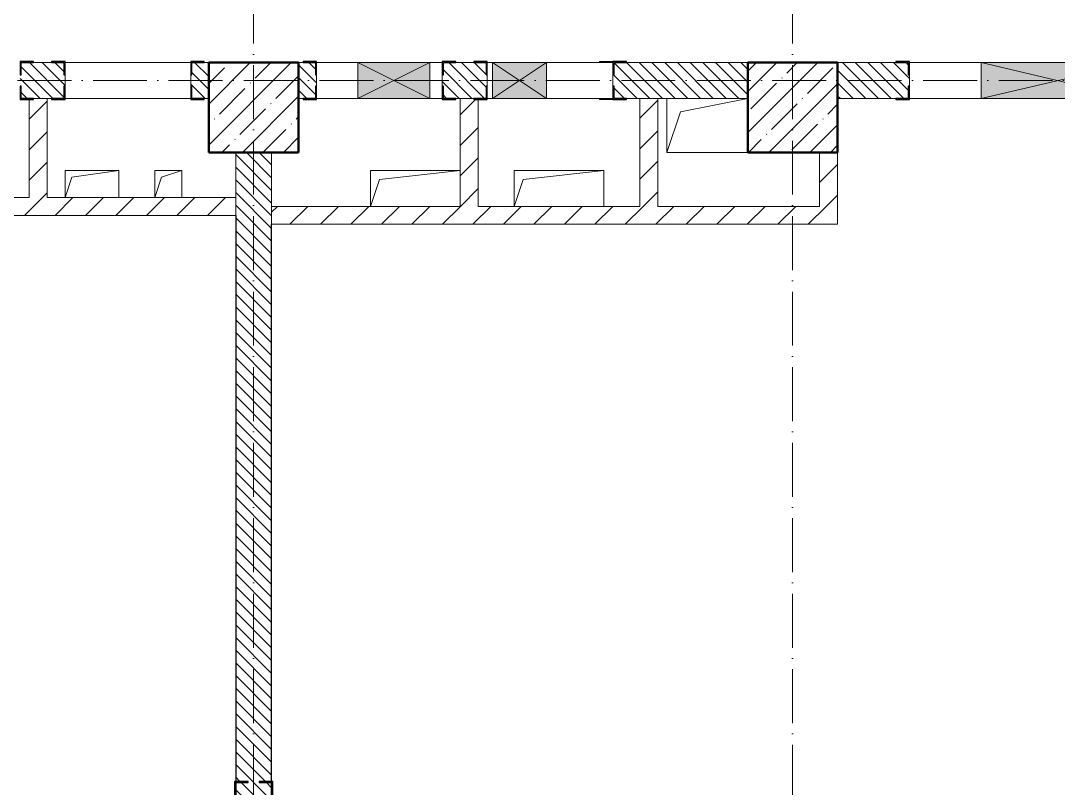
# Model space of a CAD drawing. Header units: millimetres. Extents: x -12989 to 629078, y -109036 to 555275.
# Drawn here: x 542221 to 547996, y 149928 to 154198 of the extents above; entities that cross this region are included whole.
import ezdxf

# ---------------------------------------------------------------- set-up
doc = ezdxf.new("R2010")
doc.units = ezdxf.units.MM
doc.linetypes.add('50_200_ШТРИХ_1Т_ш5_п1_п1_', pattern=[700, 500, -100, 0, -100])
for name, color, linetype, lineweight in [('A-DETL-GENF-OTLN', 7, 'Continuous', 9), ('A-FLOR-____-OTLN', 7, 'Continuous', 9), ('A-GENM-____-MCUT', 7, 'Continuous', 25), ('A-GENM-____-OTLN', 7, 'Continuous', 9), ('A-GENM-____-OTLN-1', 7, 'Continuous', 25), ('A-GLAZ-____-OTLN', 7, 'Continuous', 9), ('A-WALL-____-MCUT', 7, 'Continuous', 13), ('A-WALL-____-PATT-1', 7, 'Continuous', 9), ('A-WALL-FNSH-MCUT-1', 7, 'Continuous', 9), ('I-WALL-____-OTLN', 7, 'Continuous', 9), ('S-COLS-____-MCUT', 7, 'Continuous', 50), ('S-COLS-____-OTLN', 7, 'Continuous', 9), ('S-GRID-____-OTLN-1', 7, '50_200_ШТРИХ_1Т_ш5_п1_п1_', 9)]:
    doc.layers.add(name, color=color, linetype=linetype, lineweight=lineweight)
pattern_1 = [(135, (516567.8, 90784.41), (-35.35534, -35.35534), [])]
pattern_2 = [(45, (516567.8, 90784.41), (-84.85281, 84.85281), [])]

# ---------------------------------------------------------------- blocks, each defined once
blk = doc.blocks.new('BSC_Колонна _Прямоугольная - 500х500-V12-АР1_План отверстий 2 этажа в осях 1-64_Ю-ЯЯ')
at = {"layer": 'S-COLS-____-OTLN'}
h = blk.add_hatch(dxfattribs=at)
h.set_pattern_fill('FP_21', color=256, style=0, pattern_type=2)
h.set_pattern_definition([(45, (-26950, -62931.04), (-114.04925, 114.04925), []), (45, (-26835.95, -62931.04), (-114.04925, 114.04925), [201.613, -40.323, 3.353, -36.97])])
h.paths.add_polyline_path([(-250, -250), (250, -250), (250, 250), (-250, 250)], flags=0)
at = {"layer": 'S-COLS-____-MCUT'}
for p, q in [((250, 250), (-250, 250)), ((-250, 250), (-250, -250)), ((250, -250), (250, 250)), ((-250, -250), (250, -250))]:
    blk.add_line(p, q, dxfattribs=at)
blk = doc.blocks.new('BSC_Колонна _Прямоугольная - 500х500-V48-АР1_План отверстий 2 этажа в осях 1-64_Ю-ЯЯ')
at = {"layer": 'S-COLS-____-OTLN'}
h = blk.add_hatch(dxfattribs=at)
h.set_pattern_fill('FP_58', color=256, style=0, pattern_type=2)
h.set_pattern_definition([(45, (-29950, -62931.04), (-114.04925, 114.04925), []), (45, (-29835.95, -62931.04), (-114.04925, 114.04925), [201.613, -40.323, 3.353, -36.97])])
h.paths.add_polyline_path([(-250, -250), (250, -250), (250, 250), (-250, 250)], flags=0)
at = {"layer": 'S-COLS-____-MCUT'}
for p, q in [((250, 250), (-250, 250)), ((-250, 250), (-250, -250)), ((250, -250), (250, 250)), ((-250, -250), (250, -250))]:
    blk.add_line(p, q, dxfattribs=at)
blk = doc.blocks.new('Фахверк_СКБ_Уголок - 200_3960-28268576-АР1_План отверстий 2 этажа в осях 1-64_Ю-ЯЯ')
at = {"layer": 'A-GENM-____-MCUT'}
for p, q in [((200, 156), (125, 156)), ((125, 156), (125, 81)), ((131, 81), (131, 150)), ((131, 150), (200, 150)), ((200, 150), (200, 156)), ((125, 81), (131, 81)), ((131, 19), (125, 19)), ((125, 19), (125, -56)), ((131, -50), (131, 19)), ((125, -56), (200, -56)), ((200, -50), (131, -50)), ((200, -56), (200, -50))]:
    blk.add_line(p, q, dxfattribs=at)
blk = doc.blocks.new('Фахверк_СКБ_Уголок - 200_3960_зеркало-28268689-АР1_План отверстий 2 этажа в осях 1-64_Ю-ЯЯ')
at = {"layer": 'A-GENM-____-MCUT'}
for p, q in [((200, 156), (125, 156)), ((125, 156), (125, 81)), ((131, 81), (131, 150)), ((131, 150), (200, 150)), ((200, 150), (200, 156)), ((125, 81), (131, 81)), ((131, 19), (125, 19)), ((125, 19), (125, -56)), ((131, -50), (131, 19)), ((125, -56), (200, -56)), ((200, -50), (131, -50)), ((200, -56), (200, -50))]:
    blk.add_line(p, q, dxfattribs=at)
blk = doc.blocks.new('154_Стойка_СКБ_Уголок - СМ-2180_200-28268025-АР1_План отверстий 2 этажа в осях 1-64_Ю-ЯЯ')
at = {"layer": 'A-GENM-____-MCUT'}
for p, q in [((125, 156), (125, 81)), ((200, 156), (125, 156)), ((131, 81), (131, 150)), ((131, 150), (200, 150)), ((200, 150), (200, 156)), ((125, 81), (131, 81)), ((131, 19), (125, 19)), ((125, 19), (125, -56)), ((131, -50), (131, 19)), ((125, -56), (200, -56)), ((200, -50), (131, -50)), ((200, -56), (200, -50))]:
    blk.add_line(p, q, dxfattribs=at)
blk = doc.blocks.new('Стойка_Влож_Уголок_Опорный - Уголок-28213941-АР1_План отверстий 2 этажа в осях 1-64_Ю-ЯЯ')
at = {"layer": 'A-GENM-____-OTLN'}
for p, q in [((-212, -6), (-212, 0)), ((0, 0), (0, -6)), ((-212, -75), (-212, -6)), ((-212, -6), (-206, -6)), ((-6, -6), (0, -6)), ((0, -6), (0, -75)), ((-212, -75), (-206, -75)), ((-6, -75), (0, -75))]:
    blk.add_line(p, q, dxfattribs=at)
blk = doc.blocks.new('Фахверк_СКБ_Уголок - 200_3550-28267367-АР1_План отверстий 2 этажа в осях 1-64_Ю-ЯЯ')
at = {"layer": 'A-GENM-____-MCUT'}
for p, q in [((200, 156), (125, 156)), ((125, 156), (125, 81)), ((131, 81), (131, 150)), ((131, 150), (200, 150)), ((200, 150), (200, 156)), ((125, 81), (131, 81)), ((131, 19), (125, 19)), ((125, 19), (125, -56)), ((131, -50), (131, 19)), ((125, -56), (200, -56)), ((200, -50), (131, -50)), ((200, -56), (200, -50))]:
    blk.add_line(p, q, dxfattribs=at)
blk = doc.blocks.new('AR_Отверстие прямоугольное _в плите_ - AR_Отверстие прямоугольное _в плите_-30229432-АР1_План отверстий 2 этажа в осях 1-64_Ю-ЯЯ')
at = {"layer": 'A-GENM-____-OTLN'}
for p, q in [((250, 100), (-250, 100)), ((-250, 100), (-250, -100)), ((-200, 50), (250, 100)), ((-250, -100), (-200, 50))]:
    blk.add_line(p, q, dxfattribs=at)
blk = doc.blocks.new('AR_Отверстие прямоугольное _в плите_ - AR_Отверстие прямоугольное _в плите_-V152-АР1_План отверстий 2 этажа в осях 1-64_Ю-ЯЯ')
at = {"layer": 'A-GENM-____-OTLN'}
for p, q in [((250, 100), (-250, 100)), ((-250, 100), (-250, -100)), ((-200, 50), (250, 100)), ((250, -100), (250, 100)), ((-250, -100), (-200, 50))]:
    blk.add_line(p, q, dxfattribs=at)
blk = doc.blocks.new('AR_Отверстие прямоугольное _в плите_ - AR_Отверстие прямоугольное _в плите_-30229441-АР1_План отверстий 2 этажа в осях 1-64_Ю-ЯЯ')
at = {"layer": 'A-GENM-____-OTLN'}
for p, q in [((150, 75), (-150, 75)), ((-150, 75), (-150, -75)), ((-112.5, 37.5), (150, 75)), ((150, -75), (150, 75)), ((-150, -75), (-112.5, 37.5))]:
    blk.add_line(p, q, dxfattribs=at)
blk = doc.blocks.new('AR_Отверстие прямоугольное _в плите_ - AR_Отверстие прямоугольное _в плите_-30423627-АР1_План отверстий 2 этажа в осях 1-64_Ю-ЯЯ')
at = {"layer": 'A-GENM-____-OTLN'}
for p, q in [((75, 75), (-75, 75)), ((-75, 75), (-75, -75)), ((-37.5, 37.5), (75, 75)), ((75, -75), (75, 75)), ((-75, -75), (-37.5, 37.5))]:
    blk.add_line(p, q, dxfattribs=at)
blk = doc.blocks.new('AR_Отверстие прямоугольное _в плите_ - AR_Отверстие прямоугольное _в плите_-V195-АР1_План отверстий 2 этажа в осях 1-64_Ю-ЯЯ')
at = {"layer": 'A-GENM-____-OTLN'}
for p, q in [((-225, 150), (-225, -150)), ((-150, 75), (224.8, 150)), ((-225, -150), (-150, 75)), ((-225, -150), (224.8, -150))]:
    blk.add_line(p, q, dxfattribs=at)
blk = doc.blocks.new('AR_Отверстие прямоугольное _в стене_ - AR_Отверстие прямоугольное _в стене__ЭОМ-36405611-АР1_План отверстий 2 этажа в осях 1-64_Ю-ЯЯ')
at = {"layer": 'A-GLAZ-____-OTLN'}
blk.add_hatch(color=256, dxfattribs=at).paths.add_polyline_path([(200, 100), (-200, 100), (-200, -100), (200, -100)], flags=0)
at = {"layer": 'A-DETL-GENF-OTLN'}
for p, q in [((-200, -100), (-200, 100)), ((-200, 100), (200, 100)), ((200, 100), (-200, -100)), ((-200, 100), (200, -100)), ((200, 100), (-200, 100)), ((-200, 100), (-200, -100)), ((200, 100), (200, -100)), ((200, -100), (200, 100)), ((200, -100), (-200, -100)), ((-200, -100), (200, -100))]:
    blk.add_line(p, q, dxfattribs=at)
blk = doc.blocks.new('AR_Отверстие прямоугольное _в стене__БезПР - AR_Отверстие прямоугольное _в стене__БезПР-36392850-АР1_План отверстий 2 этажа в осях 1-64_Ю-ЯЯ')
at = {"layer": 'A-GLAZ-____-OTLN'}
blk.add_hatch(color=256, dxfattribs=at).paths.add_polyline_path([(150, 100), (-150, 100), (-150, -100), (150, -100)], flags=0)
at = {"layer": 'A-DETL-GENF-OTLN'}
for p, q in [((-150, -100), (-150, 100)), ((-150, 100), (150, 100)), ((150, 100), (-150, -100)), ((-150, 100), (150, -100)), ((150, 100), (-150, 100)), ((-150, 100), (-150, -100)), ((150, 100), (150, -100)), ((150, -100), (150, 100)), ((150, -100), (-150, -100)), ((-150, -100), (150, -100))]:
    blk.add_line(p, q, dxfattribs=at)
blk = doc.blocks.new('AR_Отверстие прямоугольное _в стене_ - AR_Отверстие прямоугольное _в стене__ОВ-36798040-АР1_План отверстий 2 этажа в осях 1-64_Ю-ЯЯ')
at = {"layer": 'A-GLAZ-____-OTLN'}
blk.add_hatch(color=256, dxfattribs=at).paths.add_polyline_path([(425, -100), (425, 100), (-425, 100), (-425, -100)], flags=0)
at = {"layer": 'A-DETL-GENF-OTLN'}
for p, q in [((-425, -100), (-425, 100)), ((-425, 100), (425, 100)), ((425, 100), (-425, -100)), ((-425, 100), (425, -100)), ((425, 100), (-425, 100)), ((-425, 100), (-425, -100)), ((425, 100), (425, -100)), ((425, -100), (425, 100)), ((425, -100), (-425, -100)), ((-425, -100), (425, -100))]:
    blk.add_line(p, q, dxfattribs=at)
blk = doc.blocks.new('3эт')
at = {"layer": 'S-GRID-____-OTLN-1', "color": 251, "ltscale": 0.6, "true_color": 0x636466}
for p, q in [((310720.7, 4029.4), (310720.7, -33971.9)), ((313720.7, 4029.4), (313720.7, -33971.9)), ((387845.1, -23782.4), (279101.9, -23782.4))]:
    blk.add_line(p, q, dxfattribs=at)

msp = doc.modelspace()

# ---------------------------------------------------------------- hatches: boundary and pattern name
at = {"layer": 'A-WALL-____-PATT-1'}
h = msp.add_hatch(dxfattribs=at)
h.set_pattern_fill('FP_6', color=256, style=0, pattern_type=2)
h.set_pattern_definition(pattern_1)
h.paths.add_polyline_path([(543173.7976, 153765.4504), (543267.7976, 153765.4504), (543267.7976, 153965.4504), (543173.7976, 153965.4504), (543173.7976, 153896.4504), (543167.7976, 153896.4504), (543167.7976, 153834.4504), (543173.7976, 153834.4504)], flags=0)
h.paths.add_polyline_path([(540267.7976, 153765.4504), (541511.7976, 153765.4504), (541511.7976, 153834.4504), (541517.7976, 153834.4504), (541517.7976, 153896.4504), (541511.7976, 153896.4504), (541511.7976, 153965.4504), (540267.7976, 153965.4504), (540267.7976, 153791.8393)], flags=0)
h.paths.add_polyline_path([(540067.7976, 153765.4504), (540067.7976, 153965.4504), (537767.7976, 153965.4504), (537767.7976, 153765.4504), (539530.1252, 153765.4504)], flags=0)
h.paths.add_polyline_path([(542267.7976, 153765.4504), (542461.7976, 153765.4504), (542461.7976, 153834.4504), (542467.7976, 153834.4504), (542467.7976, 153896.4504), (542461.7976, 153896.4504), (542461.7976, 153965.4504), (542223.7976, 153965.4504), (542223.7976, 153896.4504), (542217.7976, 153896.4504), (542217.7976, 153834.4504), (542223.7976, 153834.4504), (542223.7976, 153765.4504)], flags=0)
h = msp.add_hatch(dxfattribs=at)
h.set_pattern_fill('FP_6', color=256, style=0, pattern_type=2)
h.set_pattern_definition(pattern_1)
h.paths.add_polyline_path([(545767.7976, 153765.4504), (546267.7976, 153765.4504), (546267.7976, 153965.4504), (545523.7976, 153965.4504), (545523.7976, 153896.4504), (545517.7976, 153896.4504), (545517.7976, 153834.4504), (545523.7976, 153834.4504), (545523.7976, 153765.4504), (545667.7976, 153765.4504)], flags=0)
h.paths.add_polyline_path([(544573.7976, 153765.4504), (544811.7976, 153765.4504), (544811.7976, 153834.4504), (544817.7976, 153834.4504), (544817.7976, 153896.4504), (544811.7976, 153896.4504), (544811.7976, 153965.4504), (544573.7976, 153965.4504), (544573.7976, 153896.4504), (544567.7976, 153896.4504), (544567.7976, 153834.4504), (544573.7976, 153834.4504)], flags=0)
h.paths.add_polyline_path([(543792.7976, 153765.4504), (543861.7976, 153765.4504), (543861.7976, 153834.4504), (543867.7976, 153834.4504), (543867.7976, 153896.4504), (543861.7976, 153896.4504), (543861.7976, 153965.4504), (543767.7976, 153965.4504), (543767.7976, 153765.4504)], flags=0)
h = msp.add_hatch(dxfattribs=at)
h.set_pattern_fill('FP_6', color=256, style=0, pattern_type=2)
h.set_pattern_definition(pattern_1)
h.paths.add_polyline_path([(552267.7976, 153765.4504), (552267.7976, 153965.4504), (551623.7976, 153965.4504), (551623.7976, 153896.4504), (551617.7976, 153896.4504), (551617.7976, 153834.4504), (551623.7976, 153834.4504), (551623.7976, 153765.4504), (551902.6299, 153765.4504)], flags=0)
h.paths.add_polyline_path([(550711.7976, 153765.4504), (550711.7976, 153834.4504), (550717.7976, 153834.4504), (550717.7976, 153896.4504), (550711.7976, 153896.4504), (550711.7976, 153965.4504), (549967.7976, 153965.4504), (549967.7976, 153765.4504), (550642.7976, 153765.4504)], flags=0)
h.paths.add_polyline_path([(549567.7976, 153765.4504), (549567.7976, 153965.4504), (548873.7976, 153965.4504), (548873.7976, 153896.4504), (548867.7976, 153896.4504), (548867.7976, 153834.4504), (548873.7976, 153834.4504), (548873.7976, 153765.4504), (548942.7976, 153765.4504)], flags=0)
h.paths.add_polyline_path([(546767.7976, 153765.4504), (547161.7976, 153765.4504), (547161.7976, 153834.4504), (547167.7976, 153834.4504), (547167.7976, 153896.4504), (547161.7976, 153896.4504), (547161.7976, 153965.4504), (546767.7976, 153965.4504)], flags=0)
h = msp.add_hatch(dxfattribs=at)
h.set_pattern_fill('FP_4', color=256, style=0, pattern_type=2)
h.set_pattern_definition(pattern_2)
h.paths.add_polyline_path([(542292.7976, 153215.4504), (542367.7976, 153215.4504), (542367.7976, 153765.4504), (542292.7976, 153765.4504), (542292.7976, 153759.4504), (542267.7976, 153759.4504), (542267.7976, 153215.4504)], flags=0)
h = msp.add_hatch(dxfattribs=at)
h.set_pattern_fill('FP_4', color=256, style=0, pattern_type=2)
h.set_pattern_definition(pattern_2)
h.paths.add_polyline_path([(544767.7976, 153165.4504), (544767.7976, 153759.4504), (544742.7976, 153759.4504), (544742.7976, 153765.4504), (544667.7976, 153765.4504), (544667.7976, 153165.4504), (544742.7976, 153165.4504)], flags=0)
h = msp.add_hatch(dxfattribs=at)
h.set_pattern_fill('FP_4', color=256, style=0, pattern_type=2)
h.set_pattern_definition(pattern_2)
h.paths.add_polyline_path([(545767.7976, 153165.4504), (545767.7976, 153765.4504), (545667.7976, 153765.4504), (545667.7976, 153165.4504)], flags=0)
h = msp.add_hatch(dxfattribs=at)
h.set_pattern_fill('FP_6', color=256, style=0, pattern_type=2)
h.set_pattern_definition(pattern_1)
h.paths.add_polyline_path([(543417.7976, 146465.4504), (543617.7976, 146465.4504), (543617.7976, 149959.4504), (543548.7976, 149959.4504), (543548.7976, 149965.4504), (543617.7976, 149965.4504), (543617.7976, 153465.4504), (543417.7976, 153465.4504), (543417.7976, 149965.4504), (543486.7976, 149965.4504), (543486.7976, 149959.4504), (543417.7976, 149959.4504), (543417.7976, 148009.0003)], flags=0)
h = msp.add_hatch(dxfattribs=at)
h.set_pattern_fill('FP_4', color=256, style=0, pattern_type=2)
h.set_pattern_definition(pattern_2)
h.paths.add_polyline_path([(546767.7976, 153165.4504), (546767.7976, 153465.4504), (546667.7976, 153465.4504), (546667.7976, 153165.4504)], flags=0)
h = msp.add_hatch(dxfattribs=at)
h.set_pattern_fill('FP_4', color=256, style=0, pattern_type=2)
h.set_pattern_definition(pattern_2)
h.paths.add_polyline_path([(543417.7976, 153115.4504), (543417.7976, 153215.4504), (541367.7976, 153215.4504), (541367.7976, 153115.4504), (543065.1265, 153115.4504)], flags=0)
h = msp.add_hatch(dxfattribs=at)
h.set_pattern_fill('FP_4', color=256, style=0, pattern_type=2)
h.set_pattern_definition(pattern_2)
h.paths.add_polyline_path([(546600.1279, 153065.4504), (546767.7976, 153065.4504), (546767.7976, 153165.4504), (543617.7976, 153165.4504), (543617.7976, 153065.4504), (544832.6272, 153065.4504)], flags=0)

# ---------------------------------------------------------------- linework, layer by layer
for points in [[(543417.7976, 153115.4504), (543417.7976, 146465.4504)], [(543617.7976, 146465.4504), (543617.7976, 153065.4504)]]:
    msp.add_lwpolyline(points)
at = {"layer": 'A-FLOR-____-OTLN'}
for p, q in [((545818.0059, 153465.4504), (545818.0059, 153765.4504)), ((546267.7976, 153465.4504), (545818.0059, 153465.4504)), ((542467.7976, 153365.4504), (542767.7976, 153365.4504)), ((542467.7976, 153215.4504), (542467.7976, 153365.4504)), ((542767.7976, 153365.4504), (542767.7976, 153215.4504)), ((542967.7976, 153365.4504), (543117.7976, 153365.4504)), ((542967.7976, 153215.4504), (542967.7976, 153365.4504)), ((543117.7976, 153365.4504), (543117.7976, 153215.4504)), ((544167.7976, 153365.4504), (544667.7976, 153365.4504)), ((544167.7976, 153165.4504), (544167.7976, 153365.4504)), ((544967.7976, 153365.4504), (545467.7976, 153365.4504)), ((544967.7976, 153165.4504), (544967.7976, 153365.4504)), ((545467.7976, 153365.4504), (545467.7976, 153165.4504))]:
    msp.add_line(p, q, dxfattribs=at)
at = {"layer": 'A-WALL-____-MCUT'}
for p, q in [((542392.7976, 153965.4504), (542292.7976, 153965.4504)), ((543267.7976, 153965.4504), (543242.7976, 153965.4504)), ((543792.7976, 153965.4504), (543767.7976, 153965.4504)), ((544742.7976, 153965.4504), (544642.7976, 153965.4504)), ((546267.7976, 153965.4504), (545592.7976, 153965.4504)), ((547092.7976, 153965.4504), (546767.7976, 153965.4504)), ((542467.7976, 153834.4504), (542467.7976, 153896.4504)), ((543167.7976, 153896.4504), (543167.7976, 153834.4504)), ((543867.7976, 153834.4504), (543867.7976, 153896.4504)), ((544567.7976, 153896.4504), (544567.7976, 153834.4504)), ((544817.7976, 153834.4504), (544817.7976, 153896.4504)), ((545517.7976, 153896.4504), (545517.7976, 153834.4504)), ((547167.7976, 153834.4504), (547167.7976, 153896.4504)), ((542392.7976, 153765.4504), (542292.7976, 153765.4504)), ((543242.7976, 153765.4504), (543267.7976, 153765.4504)), ((543767.7976, 153765.4504), (543792.7976, 153765.4504)), ((544742.7976, 153765.4504), (544642.7976, 153765.4504)), ((545592.7976, 153765.4504), (546267.7976, 153765.4504)), ((546767.7976, 153765.4504), (547092.7976, 153765.4504)), ((543417.7976, 153465.4504), (543417.7976, 149965.4504)), ((543617.7976, 149965.4504), (543617.7976, 153465.4504))]:
    msp.add_line(p, q, dxfattribs=at)
at = {"layer": 'A-WALL-FNSH-MCUT-1'}
for p, q in [((542267.7976, 153759.4504), (542267.7976, 153215.4504)), ((542367.7976, 153215.4504), (542367.7976, 153765.4504)), ((544667.7976, 153765.4504), (544667.7976, 153165.4504)), ((544767.7976, 153165.4504), (544767.7976, 153759.4504)), ((545667.7976, 153765.4504), (545667.7976, 153165.4504)), ((545767.7976, 153165.4504), (545767.7976, 153765.4504)), ((546667.7976, 153465.4504), (546667.7976, 153165.4504)), ((546767.7976, 153065.4504), (546767.7976, 153465.4504)), ((542267.7976, 153215.4504), (541367.7976, 153215.4504)), ((543417.7976, 153215.4504), (542367.7976, 153215.4504)), ((544667.7976, 153165.4504), (543617.7976, 153165.4504)), ((545667.7976, 153165.4504), (544767.7976, 153165.4504)), ((546667.7976, 153165.4504), (545767.7976, 153165.4504)), ((541197.7976, 153115.4504), (543417.7976, 153115.4504)), ((543617.7976, 153065.4504), (546767.7976, 153065.4504))]:
    msp.add_line(p, q, dxfattribs=at)
at = {"layer": 'I-WALL-____-OTLN'}
for p, q in [((542467.7976, 153965.4504), (543167.7976, 153965.4504)), ((543867.7976, 153965.4504), (544097.7976, 153965.4504)), ((544497.7976, 153965.4504), (544567.7976, 153965.4504)), ((544817.7976, 153965.4504), (544847.7976, 153965.4504)), ((545147.7976, 153965.4504), (545517.7976, 153965.4504)), ((547167.7976, 153965.4504), (547567.7976, 153965.4504)), ((543167.7976, 153765.4504), (542467.7976, 153765.4504)), ((544097.7976, 153765.4504), (543867.7976, 153765.4504)), ((544567.7976, 153765.4504), (544497.7976, 153765.4504)), ((544847.7976, 153765.4504), (544817.7976, 153765.4504)), ((545517.7976, 153765.4504), (545147.7976, 153765.4504)), ((547567.7976, 153765.4504), (547167.7976, 153765.4504))]:
    msp.add_line(p, q, dxfattribs=at)

# ---------------------------------------------------------------- block references
msp.add_blockref('3эт', (232797.0902, 177647.8646))
at = {"layer": 'A-GENM-____-OTLN', "rotation": 269.9999999999995}
msp.add_blockref('Стойка_Влож_Уголок_Опорный - Уголок-28213941-АР1_План отверстий 2 этажа в осях 1-64_Ю-ЯЯ', (545517.7976, 153759.4504), dxfattribs=at)
at = {"layer": 'A-GENM-____-OTLN'}
for name, p in [('AR_Отверстие прямоугольное _в плите_ - AR_Отверстие прямоугольное _в плите_-V195-АР1_План отверстий 2 этажа в осях 1-64_Ю-ЯЯ', (546043.0059, 153615.4504)), ('AR_Отверстие прямоугольное _в плите_ - AR_Отверстие прямоугольное _в плите_-30229441-АР1_План отверстий 2 этажа в осях 1-64_Ю-ЯЯ', (542617.7976, 153290.4504)), ('AR_Отверстие прямоугольное _в плите_ - AR_Отверстие прямоугольное _в плите_-30423627-АР1_План отверстий 2 этажа в осях 1-64_Ю-ЯЯ', (543042.7976, 153290.4504)), ('AR_Отверстие прямоугольное _в плите_ - AR_Отверстие прямоугольное _в плите_-30229432-АР1_План отверстий 2 этажа в осях 1-64_Ю-ЯЯ', (544417.7976, 153265.4504)), ('AR_Отверстие прямоугольное _в плите_ - AR_Отверстие прямоугольное _в плите_-V152-АР1_План отверстий 2 этажа в осях 1-64_Ю-ЯЯ', (545217.7976, 153265.4504))]:
    msp.add_blockref(name, p, dxfattribs=at)
at = {"layer": 'A-GENM-____-OTLN-1'}
for name, p in [('Фахверк_СКБ_Уголок - 200_3960_зеркало-28268689-АР1_План отверстий 2 этажа в осях 1-64_Ю-ЯЯ', (542092.7976, 153815.4504)), ('Фахверк_СКБ_Уголок - 200_3960_зеркало-28268689-АР1_План отверстий 2 этажа в осях 1-64_Ю-ЯЯ', (543042.7976, 153815.4504)), ('Фахверк_СКБ_Уголок - 200_3960-28268576-АР1_План отверстий 2 этажа в осях 1-64_Ю-ЯЯ', (544442.7976, 153815.4504)), ('154_Стойка_СКБ_Уголок - СМ-2180_200-28268025-АР1_План отверстий 2 этажа в осях 1-64_Ю-ЯЯ', (545392.7976, 153815.4504))]:
    msp.add_blockref(name, p, dxfattribs=at)
for name, p, rotation in [('Фахверк_СКБ_Уголок - 200_3960-28268576-АР1_План отверстий 2 этажа в осях 1-64_Ю-ЯЯ', (542592.7976, 153915.4504), 180), ('Фахверк_СКБ_Уголок - 200_3960_зеркало-28268689-АР1_План отверстий 2 этажа в осях 1-64_Ю-ЯЯ', (543992.7976, 153915.4504), 180), ('Фахверк_СКБ_Уголок - 200_3960_зеркало-28268689-АР1_План отверстий 2 этажа в осях 1-64_Ю-ЯЯ', (544942.7976, 153915.4504), 180), ('Фахверк_СКБ_Уголок - 200_3960-28268576-АР1_План отверстий 2 этажа в осях 1-64_Ю-ЯЯ', (547292.7976, 153915.4504), 180), ('Фахверк_СКБ_Уголок - 200_3550-28267367-АР1_План отверстий 2 этажа в осях 1-64_Ю-ЯЯ', (543467.7976, 150090.4504), 269.9999999999999)]:
    msp.add_blockref(name, p, dxfattribs=dict(at, rotation=rotation))
at = {"layer": 'A-GLAZ-____-OTLN', "rotation": 180}
for name, p in [('AR_Отверстие прямоугольное _в стене_ - AR_Отверстие прямоугольное _в стене__ЭОМ-36405611-АР1_План отверстий 2 этажа в осях 1-64_Ю-ЯЯ', (544297.7976, 153865.4504)), ('AR_Отверстие прямоугольное _в стене__БезПР - AR_Отверстие прямоугольное _в стене__БезПР-36392850-АР1_План отверстий 2 этажа в осях 1-64_Ю-ЯЯ', (544997.7976, 153865.4504)), ('AR_Отверстие прямоугольное _в стене_ - AR_Отверстие прямоугольное _в стене__ОВ-36798040-АР1_План отверстий 2 этажа в осях 1-64_Ю-ЯЯ', (547992.7976, 153865.4504))]:
    msp.add_blockref(name, p, dxfattribs=at)
at = {"layer": 'S-COLS-____-OTLN'}
for name, p in [('BSC_Колонна _Прямоугольная - 500х500-V12-АР1_План отверстий 2 этажа в осях 1-64_Ю-ЯЯ', (543517.7976, 153715.4504)), ('BSC_Колонна _Прямоугольная - 500х500-V48-АР1_План отверстий 2 этажа в осях 1-64_Ю-ЯЯ', (546517.7976, 153715.4504))]:
    msp.add_blockref(name, p, dxfattribs=at)

doc.saveas('drawing.dxf')
